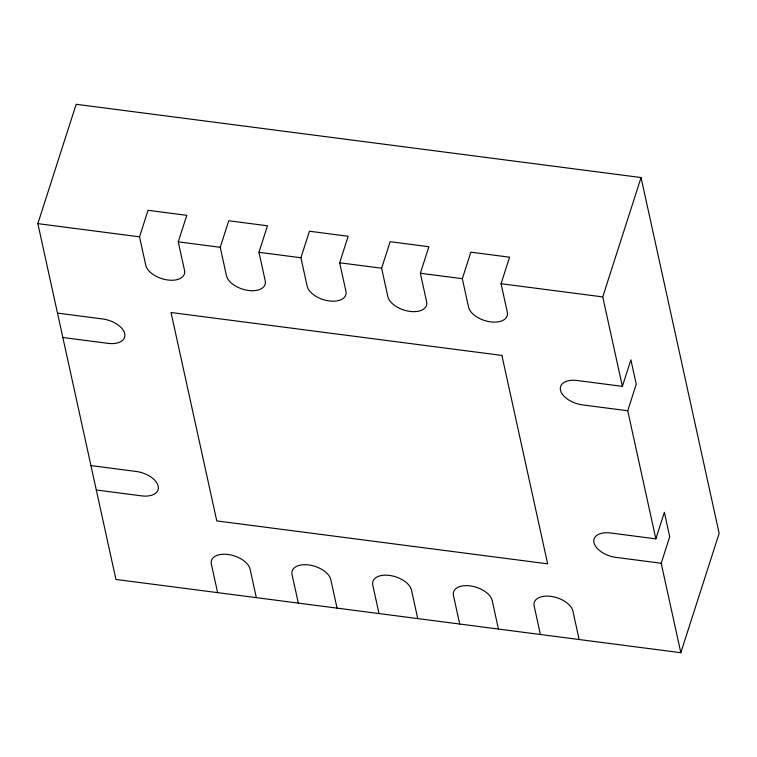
<?xml version="1.0" encoding="UTF-8"?>
<svg xmlns="http://www.w3.org/2000/svg" width="757" height="757" viewBox="0 0 757 757"><rect width="100%" height="100%" fill="white"/><g stroke="black" fill="none" stroke-linecap="round" stroke-linejoin="round"><path stroke-width="1.14" d="M37.85 223.637L76.173 104.286L641.065 177.554L719.15 533.363L680.827 652.714L115.935 579.446L37.85 223.637L139.534 236.827L145.779 265.291A20.212 11.355 17.8 0 0 167.827 280.005A20.212 11.355 17.8 0 0 184.509 270.315L178.264 241.852L186.78 215.329L148.05 210.304L139.534 236.827M220.23 247.293L228.746 220.77L267.476 225.794L258.97 252.318L265.215 280.781A20.212 11.355 17.8 0 1 248.523 290.47A20.212 11.355 17.8 0 1 226.475 275.756L220.23 247.293L178.264 241.852M300.926 257.758L309.443 231.235L348.182 236.26L339.666 262.783L345.911 291.246A20.212 11.355 17.8 0 1 329.219 300.936A20.212 11.355 17.8 0 1 307.172 286.222L300.926 257.758L258.97 252.318M381.632 268.224L390.148 241.701L428.878 246.725L420.362 273.249L426.607 301.712A20.212 11.355 17.8 0 1 409.916 311.401A20.212 11.355 17.8 0 1 387.877 296.687L381.632 268.224L339.666 262.783M462.328 278.69L470.845 252.166L509.575 257.191L501.058 283.714L507.313 312.187A20.212 11.355 17.8 0 1 490.621 321.867A20.212 11.355 17.8 0 1 468.574 307.162L462.328 278.69L420.362 273.249M680.827 652.714L661.192 563.255L616.009 557.389A20.212 11.355 17.8 0 1 593.961 542.684A20.212 11.355 17.8 0 1 610.653 532.994L655.846 538.852L627.733 410.767L582.54 404.9A20.212 11.355 17.8 0 1 560.492 390.196A20.212 11.355 17.8 0 1 577.184 380.506L622.377 386.363L602.742 296.905L641.065 177.554M622.377 386.363L630.893 359.84L636.249 384.244L627.733 410.767M655.846 538.852L664.362 512.328L669.708 536.732L661.192 563.255M501.058 283.714L602.742 296.905M57.485 313.105L102.678 318.962A20.212 11.355 17.8 0 1 124.716 333.676A20.212 11.355 17.8 0 1 108.033 343.356L62.84 337.499M90.944 465.593L136.137 471.45A20.212 11.355 17.8 0 1 158.185 486.164A20.212 11.355 17.8 0 1 141.493 495.854L96.3 489.987M579.152 639.523L572.898 611.06A20.212 11.355 17.8 0 0 550.859 596.355A20.212 11.355 17.8 0 0 534.168 606.035L540.413 634.498M498.447 629.058L492.201 600.594A20.212 11.355 17.8 0 0 470.154 585.88A20.212 11.355 17.8 0 0 453.471 595.57L459.717 624.033M417.75 618.592L411.505 590.129A20.212 11.355 17.8 0 0 389.458 575.415A20.212 11.355 17.8 0 0 372.766 585.104L379.011 613.567M337.054 608.126L330.809 579.663A20.212 11.355 17.8 0 0 308.761 564.949A20.212 11.355 17.8 0 0 292.07 574.639L298.315 603.102M256.349 597.661L250.103 569.198A20.212 11.355 17.8 0 0 228.065 554.484A20.212 11.355 17.8 0 0 211.373 564.173L217.619 592.636M501.9 355.43L171.035 312.518L216.776 520.92L547.642 563.833L501.9 355.43"/></g></svg>
